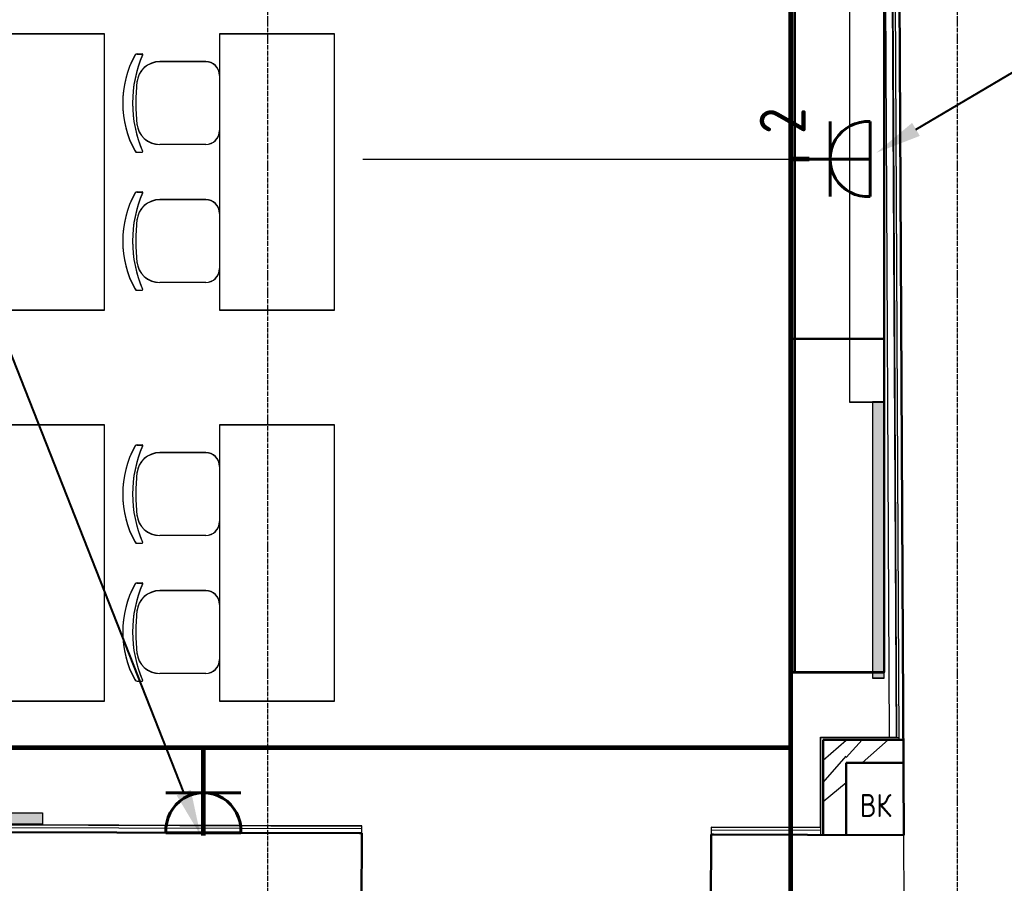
# Model space of a CAD drawing. Header units: millimetres. Extents: x -32 to 417638015, y -35 to 175284279.
# Drawn here: x 416263676 to 416267959, y 175268351 to 175272106 of the extents above; entities that cross this region are included whole.
import ezdxf
from ezdxf import colors
from ezdxf.entities.mleader import LeaderData, LeaderLine
from ezdxf.math import Vec2, Vec3

# ---------------------------------------------------------------- set-up
doc = ezdxf.new("R2010")
doc.units = ezdxf.units.MM
doc.linetypes.add('ADSK_Линия сетки', pattern=[25, 20, -2.5, 0, -2.5])
for name, color, linetype, lineweight in [('_ЭМ_гофра', 5, 'Continuous', 60), ('_ЭМ_ТХобщее_слой', 7, 'Continuous', 30), ('Аннотация', 7, 'Continuous', 18), ('Оси', 253, 'Continuous', 9), ('Стены внутренние', 7, 'Continuous', 18), ('Стены несущие', 7, 'Continuous', 30), ('Стены отделка', 7, 'Continuous', 30), ('Стены штриховка', 7, 'Continuous', 9), ('ТХ', 5, 'Continuous', 0), ('ТХ_Задание ЭОМ_СС', 6, 'Continuous', 0), ('ШТРИХОВКА', 252, 'Continuous', 15), ('ЭМ', 5, 'Continuous', 40), ('ЭОМ_Кабель Быт. розеток', 5, 'Continuous', 30)]:
    doc.layers.add(name, color=color, linetype=linetype, lineweight=lineweight)
doc.layers.add('_ЭМ_Надписи', color=7, linetype='Continuous')
doc.layers.add('ЭОМ_Лотки рабочие', color=5, linetype='Continuous')
doc.styles.add('GOST Common_5', font='GOST_Common.ttf', dxfattribs={"width": 0.9, "height": 200})
doc.styles.add('ЭОМ', font='isocpeur.ttf', dxfattribs={"width": 0.85, "height": 250})
pattern_1 = [(45, (-31496.66335460375, 188.9018102923583), (-269.4076836320746, 269.4076836320746), []), (45, (-31406.86075460375, 188.9018102923583), (-269.4076836320746, 269.4076836320746), []), (45, (-31317.05815460374, 188.9018102923583), (-269.4076836320746, 269.4076836320746), []), (45, (-31227.25535460375, 188.9018102923583), (-269.4076836320746, 269.4076836320746), [])]

# ---------------------------------------------------------------- blocks, each defined once
blk = doc.blocks.new('Стул ученич штабелир №5-7')
at = {"color": 0, "linetype": 'ByBlock', "lineweight": -2}
for p, q in [((-120.064222017827, -6.874120663269423e-05), (120.064222017827, 6.874120663269423e-05)), ((-120.0642220180016, -6.874130849610083e-05), (120.0642220177106, 6.874110476928763e-05)), ((-179.935777982173, -59.99993125879337), (-179.935777982173, -260.3112319844695)), ((-179.9357779823476, -59.99993125888795), (-179.9357779823476, -260.3112319845714)), ((180.064222017827, -59.99993125879337), (180.064222017827, -260.3112319844695)), ((180.0642220177106, -59.99993125888795), (180.0642220177106, -260.3112319845714)), ((-213.4357779821148, -359.0004116515302), (-213.4357779821148, -337.3406056039639)), ((-213.4357779822894, -359.0004116516247), (-213.4357779822894, -337.3406056040585)), ((213.564222017827, -359.0004116515302), (213.564222017827, -337.3406056039639)), ((213.5642220176524, -359.0004116516247), (213.5642220176524, -337.3406056040585))]:
    blk.add_line(p, q, dxfattribs=at)
for centre, radius, start, end in [((-119.9357779822312, -59.99993125879337), 60.00000000000227, 90, 180), ((-119.9357779823476, -59.99993125885157), 59.99999999995964, 90, 180), ((120.0642220178852, -59.99993125879337), 60.00000000000227, 0, 90), ((120.0642220177106, -59.99993125885157), 59.99999999995964, 0, 90), ((-79.93577798217302, -260.3112319844549), 100.0000000000176, 180, 264.2584419996841), ((-79.93577798234764, -260.3112319845568), 100.0000000000176, 180, 264.2584419996841), ((80.06422201782698, -260.3112319844549), 100.0000000000176, 275.7415580003159, 0), ((80.06422201765236, -260.3112319845568), 100.0000000000176, 275.7415580003159, 0), ((-210.435777982173, -337.3406056039494), 2.999999999983853, 63.89783268162118, 180), ((-210.4357779823476, -337.340605604044), 2.999999999983853, 63.89783268162118, 180), ((0.06422201782697812, 142.3201924452005), 520.8201237039044, 246.3195110063149, 293.6804889936851), ((0.06422201765235513, 142.3201924450987), 520.8201237039044, 246.3195110063149, 293.6804889936851), ((210.564222017827, -337.3406056039494), 2.999999999983853, 0, 116.1021673183788), ((210.5642220176524, -337.340605604044), 2.999999999983853, 0, 116.1021673183788), ((-203.435777982173, -359.0004116515447), 9.999999999989248, 180, 238.068250632605), ((-203.4357779823476, -359.0004116516466), 9.999999999989248, 180, 238.068250632605), ((0.06422201782697812, 9.04909030158342), 430.5490215606072, 240.9916647866204, 299.0083352133797), ((0.06422201765235513, 9.049090301488832), 430.5490215606072, 240.9916647866204, 299.0083352133797), ((0.06422201782697812, 435.5341415462426), 800.3966485555333, 263.2469772545854, 276.7530227454146), ((0.06422201765235513, 435.5341415461407), 800.3966485555333, 263.2469772545854, 276.7530227454146), ((203.564222017827, -359.0004116515447), 9.999999999989248, 301.931749367395, 0), ((203.5642220176524, -359.0004116516466), 9.999999999989248, 301.931749367395, 0)]:
    blk.add_arc(centre, radius, start, end, dxfattribs=at)
blk = doc.blocks.new('ТХ 1 этаж.')
at = {"lineweight": 0, "true_color": 0x939598}
h = blk.add_hatch(color=252, dxfattribs=at)
h.dxf.hatch_style = 1
h.paths.add_polyline_path([(10094.50495555243, 37377.9023353082), (10044.50495555243, 37377.9023353082), (10044.50495555243, 36177.9023353082), (10094.50495555243, 36177.9023353082)])
h = blk.add_hatch(color=252, dxfattribs=at)
h.dxf.hatch_style = 1
h.paths.add_polyline_path([(6432.580767155348, 35592.03428537695), (6432.580767155348, 35542.03428537695), (5232.580767155348, 35542.03428537695), (5232.580767155348, 35592.03428537695)])
at = {"color": 252, "linetype": 'Continuous', "true_color": 0x939598}
for p, q in [((9706.532449941064, 39102.9023353082), (9706.532449941064, 37652.9023353082)), ((9706.532449941064, 37652.9023353082), (9706.532449941064, 36202.9023353082))]:
    blk.add_line(p, q, dxfattribs=at)
at = {"color": 252, "linetype": 'Continuous', "lineweight": 5, "true_color": 0x939598}
blk.add_lwpolyline([(9944.504955552446, 39377.9023353082), (9944.504955552446, 37377.9023353082), (10094.50495555243, 37377.9023353082), (10094.50495555243, 39377.9023353082)], close=True, dxfattribs=at)
at = {"color": 252, "linetype": 'Continuous', "true_color": 0x939598}
for points in [[(10094.50495555243, 39102.9023353082), (9694.504955552431, 39102.9023353082), (9694.504955552431, 37652.9023353082), (10094.50495555243, 37652.9023353082)], [(9694.504955552431, 38801.55992511305), (9694.504955552431, 38818.93759490288), (9684.283522026526, 38818.93759490288), (9684.283522026526, 38801.55992511305)], [(9694.504955552431, 38733.88137089851), (9694.504955552431, 38751.25904068834), (9684.283522026526, 38751.25904068834), (9684.283522026526, 38733.88137089851)], [(9694.504955552431, 38404.67047624168), (9694.504955552431, 38422.04814603151), (9684.283522026526, 38422.04814603151), (9684.283522026526, 38404.67047624168)], [(9694.504955552431, 38336.99192202714), (9694.504955552431, 38354.36959181697), (9684.283522026526, 38354.36959181697), (9684.283522026526, 38336.99192202714)], [(9694.504955552431, 37997.64770228061), (9694.504955552431, 38015.02537207043), (9684.283522026526, 38015.02537207043), (9684.283522026526, 37997.64770228061)], [(9694.504955552431, 37929.96914806607), (9694.504955552431, 37947.3468178559), (9684.283522026526, 37947.3468178559), (9684.283522026526, 37929.96914806607)], [(10094.50495555243, 37652.9023353082), (9694.504955552431, 37652.9023353082), (9694.504955552431, 36202.9023353082), (10094.50495555243, 36202.9023353082)], [(9694.504955552431, 37351.55992511305), (9694.504955552431, 37368.93759490288), (9684.283522026526, 37368.93759490288), (9684.283522026526, 37351.55992511305)], [(9694.504955552431, 37283.88137089851), (9694.504955552431, 37301.25904068834), (9684.283522026526, 37301.25904068834), (9684.283522026526, 37283.88137089851)], [(9694.504955552431, 36954.67047624168), (9694.504955552431, 36972.04814603151), (9684.283522026526, 36972.04814603151), (9684.283522026526, 36954.67047624168)], [(9694.504955552431, 36886.99192202714), (9694.504955552431, 36904.36959181697), (9684.283522026526, 36904.36959181697), (9684.283522026526, 36886.99192202714)], [(9694.504955552431, 36547.64770228061), (9694.504955552431, 36565.02537207043), (9684.283522026526, 36565.02537207043), (9684.283522026526, 36547.64770228061)], [(9694.504955552431, 36479.96914806607), (9694.504955552431, 36497.3468178559), (9684.283522026526, 36497.3468178559), (9684.283522026526, 36479.96914806607)]]:
    blk.add_lwpolyline(points, close=True, dxfattribs=at)
at = {"color": 252, "lineweight": 0, "true_color": 0x939598}
for points in [[(10094.50495555243, 37377.9023353082), (10044.50495555243, 37377.9023353082), (10044.50495555243, 36177.9023353082), (10094.50495555243, 36177.9023353082), (10094.50495555243, 37377.9023353082)], [(6432.580767155348, 35592.03428537695), (6432.580767155348, 35542.03428537695), (5232.580767155348, 35542.03428537695), (5232.580767155348, 35592.03428537695), (6432.580767155348, 35592.03428537695)]]:
    blk.add_lwpolyline(points, dxfattribs=at)
at = {"layer": 'ТХ', "color": 252, "true_color": 0x939598}
for points in [[(6703.580767155348, 37777.9023353082), (6703.580767155348, 38977.9023353082), (6203.580767155348, 38977.9023353082), (6203.580767155348, 37777.9023353082)], [(7703.580767155348, 37777.9023353082), (7703.580767155348, 38977.9023353082), (7203.580767155348, 38977.9023353082), (7203.580767155348, 37777.9023353082)], [(6703.580767155348, 36077.9023353082), (6703.580767155348, 37277.9023353082), (6203.580767155348, 37277.9023353082), (6203.580767155348, 36077.9023353082)], [(7703.580767155348, 36077.9023353082), (7703.580767155348, 37277.9023353082), (7203.580767155348, 37277.9023353082), (7203.580767155348, 36077.9023353082)]]:
    blk.add_lwpolyline(points, close=True, dxfattribs=at)
at = {"layer": 'ТХ', "color": 252, "lineweight": 0, "true_color": 0x939598, "rotation": 270}
for p in [(7203.580767155348, 38677.9023353082), (7203.580767155348, 38077.9023353082), (7203.580767155348, 36977.9023353082), (7203.580767155348, 36377.9023353082)]:
    blk.add_blockref('Стул ученич штабелир №5-7', p, dxfattribs=at)
blk = doc.blocks.new('1 этаж')
at = {"layer": 'Стены внутренние', "lineweight": 9}
h = blk.add_hatch(dxfattribs=at)
h.set_pattern_fill('ANSI34', color=8, scale=20, style=0)
h.set_pattern_definition(pattern_1)
h.paths.add_polyline_path([(2973.094632591907, 37051.40927003388), (3073.094632591878, 37051.08287823095), (3073.094632591907, 37463.59545948001), (2973.094632591907, 37463.59545948001)])
h = blk.add_hatch(dxfattribs=at)
h.set_pattern_fill('ANSI34', color=8, scale=20, style=0)
h.set_pattern_definition(pattern_1)
h.paths.add_polyline_path([(3322.27629992654, 37363.59545947998), (3321.768011087959, 37463.59545948001), (3073.094632591907, 37463.59545948001), (3073.094632591907, 37363.59545947998)])
at = {"layer": 'Оси', "color": 8, "linetype": 'ADSK_Линия сетки'}
for p, q in [((556.7659264766962, -4162.595295516289), (556.7659264767744, 44411.90026894405)), ((3556.765926476695, -4162.595295516295), (3556.765926476774, 44411.90026894404))]:
    blk.add_line(p, q, dxfattribs=at)
at = {"layer": 'Стены внутренние', "color": 8}
for p, q in [((3261.716407135827, 37473.59545947998), (3234.995742241736, 42730.57984839023)), ((3261.768140565895, 37463.41750039069), (3261.767236019688, 37463.59545948003))]:
    blk.add_line(p, q, dxfattribs=at)
at = {"layer": 'Стены несущие', "color": 8}
for p, q in [((3293.836967213603, 42958.70803223924), (3323.868926874246, 37050.26437149101)), ((3323.868986299029, 37050.25268040542), (3293.938630744611, 42938.70689842774)), ((2973.094632591907, 37463.59545948003), (3321.768011087959, 37463.59545948003)), ((2973.094632591907, 37051.40927003439), (2973.094632591907, 37463.59545948003)), ((3322.27629992654, 37363.59545947998), (3073.094632591878, 37363.59545947998)), ((3073.094632591878, 37363.59545947998), (3073.094632591907, 37051.08287823146)), ((955.5327923048171, 37057.99442650024), (-5810.587104744482, 37080.07848722101)), ((965.5327390406746, 37057.9617874938), (955.5327923060686, 37057.99442650024)), ((955.5327923060686, 37057.99442649976), (965.5327390395105, 37057.96178749332)), ((964.5209298410336, 36747.96343872056), (965.5327390406746, 37057.9617874938)), ((2485.524642703036, 37053.00065851498), (2484.512833503424, 36743.00230974171)), ((3323.868926874246, 37050.26437149105), (2485.524642703036, 37053.00065851498)), ((2485.524642702832, 37053.00065851446), (2495.524589437671, 37052.96801950806))]:
    blk.add_line(p, q, dxfattribs=at)
at = {"layer": 'Стены отделка', "color": 8, "lineweight": 9}
for p, q in [((3273.937689623999, 42938.84122455733), (3301.767752732034, 37463.59545948003)), ((3262.996103940619, 42730.57984839023), (3289.716768834711, 37473.59545947998)), ((2961.094632591907, 37083.44860750037), (2961.094632591907, 37473.59545947998)), ((2963.094632591878, 37475.59545948003), (3289.707429791393, 37475.43280915277)), ((-5810.521826731594, 37100.07838068978), (965.5980170533585, 37077.96168096254)), ((965.6371838603809, 37089.9616170441), (-4343.516450315088, 37107.29025931132)), ((-5810.587104744482, 37080.07848722053), (955.5327923057193, 37057.99442649976)), ((965.5327390395105, 37057.96178749332), (965.6371838603809, 37089.9616170441)), ((2485.629087523645, 37085.00048806527), (2485.524642702832, 37053.00065851446)), ((2485.589920715371, 37073.00055198371), (2963.094632591907, 37071.44201574553)), ((2961.094632591907, 37083.44860750037), (2485.629087523645, 37085.00048806527)), ((2495.524589437991, 37052.96801950801), (3303.869829412492, 37050.32964690533)), ((3303.869244651491, 37050.15102395091), (3323.868986299029, 37050.25268040542))]:
    blk.add_line(p, q, dxfattribs=at)
at = {"layer": 'Стены штриховка', "color": 8}
for p, q in [((3264.985963999381, 42732.57984839026), (3291.716794670327, 37473.59545947998)), ((2961.094632591907, 37473.59545947998), (2961.094632591907, 37475.59545948003)), ((2961.094632591907, 37475.59545948003), (2963.094632591878, 37475.59545948003)), ((2961.094632591907, 37473.59545947998), (3301.716923848173, 37473.59545947998)), ((2963.094632591907, 37051.44190921469), (2963.094632591878, 37475.59545948003)), ((965.6306560591911, 37087.96162769719), (-4345.516450315117, 37105.29677649427)), ((2963.094632591907, 37081.44206901117), (2485.622559722251, 37083.00049871833)), ((3325.800466793589, 36670.25604300792), (3323.868926874246, 37050.26437149105))]:
    blk.add_line(p, q, dxfattribs=at)
at = {"layer": 'ЭОМ_Лотки рабочие'}
blk.add_blockref('ТХ 1 этаж.', (-6856.491728035588, 1554.379405807718), dxfattribs=at)
at = {"layer": 'Аннотация', "color": 8, "style": 'GOST Common_5', "width": 0.9}
blk.add_text('ВК', height=100, dxfattribs=at).set_placement((3132.264209074638, 37128.80454418836))
blk = doc.blocks.new('_ЭМ_ТХ2_1этаж')
at = {"lineweight": 0, "true_color": 0x939598}
h = blk.add_hatch(color=252, dxfattribs=at)
h.dxf.hatch_style = 1
h.paths.add_polyline_path([(121242.3958350757, -31815.60893365298), (121192.3958350757, -31815.60893365298), (121192.3958350757, -33015.60893365298), (121242.3958350757, -33015.60893365298)])
h = blk.add_hatch(color=252, dxfattribs=at)
h.dxf.hatch_style = 1
h.paths.add_polyline_path([(117580.4716466786, -33601.47698358425), (117580.4716466786, -33651.47698358425), (116380.4716466786, -33651.47698358425), (116380.4716466786, -33601.47698358425)])
at = {"color": 252, "linetype": 'Continuous', "true_color": 0x939598}
for p, q in [((120854.4233294643, -30090.60893365298), (120854.4233294643, -31540.60893365298)), ((120854.4233294643, -31540.60893365298), (120854.4233294643, -32990.60893365298))]:
    blk.add_line(p, q, dxfattribs=at)
at = {"color": 252, "linetype": 'Continuous', "lineweight": 5, "true_color": 0x939598}
blk.add_lwpolyline([(121092.3958350757, -29815.60893365298), (121092.3958350757, -31815.60893365298), (121242.3958350757, -31815.60893365298), (121242.3958350757, -29815.60893365298)], close=True, dxfattribs=at)
at = {"color": 252, "linetype": 'Continuous', "true_color": 0x939598}
for points in [[(121242.3958350757, -30090.60893365298), (120842.3958350757, -30090.60893365298), (120842.3958350757, -31540.60893365298), (121242.3958350757, -31540.60893365298)], [(120842.3958350757, -30391.95134384814), (120842.3958350757, -30374.57367405831), (120832.1744015498, -30374.57367405831), (120832.1744015498, -30391.95134384814)], [(120842.3958350757, -30459.62989806267), (120842.3958350757, -30442.25222827285), (120832.1744015498, -30442.25222827285), (120832.1744015498, -30459.62989806267)], [(120842.3958350757, -30788.84079271951), (120842.3958350757, -30771.46312292968), (120832.1744015498, -30771.46312292968), (120832.1744015498, -30788.84079271951)], [(120842.3958350757, -30856.51934693404), (120842.3958350757, -30839.14167714422), (120832.1744015498, -30839.14167714422), (120832.1744015498, -30856.51934693404)], [(120842.3958350757, -31195.86356668058), (120842.3958350757, -31178.48589689075), (120832.1744015498, -31178.48589689075), (120832.1744015498, -31195.86356668058)], [(120842.3958350757, -31263.54212089512), (120842.3958350757, -31246.16445110529), (120832.1744015498, -31246.16445110529), (120832.1744015498, -31263.54212089512)], [(121242.3958350757, -31540.60893365298), (120842.3958350757, -31540.60893365298), (120842.3958350757, -32990.60893365298), (121242.3958350757, -32990.60893365298)], [(120842.3958350757, -31841.95134384814), (120842.3958350757, -31824.57367405831), (120832.1744015498, -31824.57367405831), (120832.1744015498, -31841.95134384814)], [(120842.3958350757, -31909.62989806267), (120842.3958350757, -31892.25222827285), (120832.1744015498, -31892.25222827285), (120832.1744015498, -31909.62989806267)], [(120842.3958350757, -32238.84079271951), (120842.3958350757, -32221.46312292968), (120832.1744015498, -32221.46312292968), (120832.1744015498, -32238.84079271951)], [(120842.3958350757, -32306.51934693404), (120842.3958350757, -32289.14167714422), (120832.1744015498, -32289.14167714422), (120832.1744015498, -32306.51934693404)], [(120842.3958350757, -32645.86356668058), (120842.3958350757, -32628.48589689075), (120832.1744015498, -32628.48589689075), (120832.1744015498, -32645.86356668058)], [(120842.3958350757, -32713.54212089512), (120842.3958350757, -32696.16445110529), (120832.1744015498, -32696.16445110529), (120832.1744015498, -32713.54212089512)]]:
    blk.add_lwpolyline(points, close=True, dxfattribs=at)
at = {"color": 252, "lineweight": 0, "true_color": 0x939598}
for points in [[(121242.3958350757, -31815.60893365298), (121192.3958350757, -31815.60893365298), (121192.3958350757, -33015.60893365298), (121242.3958350757, -33015.60893365298), (121242.3958350757, -31815.60893365298)], [(117580.4716466786, -33601.47698358425), (117580.4716466786, -33651.47698358425), (116380.4716466786, -33651.47698358425), (116380.4716466786, -33601.47698358425), (117580.4716466786, -33601.47698358425)]]:
    blk.add_lwpolyline(points, dxfattribs=at)
at = {"layer": 'ТХ', "color": 252, "true_color": 0x939598}
for points in [[(117851.4716466786, -31415.60893365298), (117851.4716466786, -30215.60893365298), (117351.4716466786, -30215.60893365298), (117351.4716466786, -31415.60893365298)], [(118851.4716466786, -31415.60893365298), (118851.4716466786, -30215.60893365298), (118351.4716466786, -30215.60893365298), (118351.4716466786, -31415.60893365298)], [(117851.4716466786, -33115.60893365298), (117851.4716466786, -31915.60893365298), (117351.4716466786, -31915.60893365298), (117351.4716466786, -33115.60893365298)], [(118851.4716466786, -33115.60893365298), (118851.4716466786, -31915.60893365298), (118351.4716466786, -31915.60893365298), (118351.4716466786, -33115.60893365298)]]:
    blk.add_lwpolyline(points, close=True, dxfattribs=at)
at = {"layer": 'ТХ_Задание ЭОМ_СС', "color": 252, "true_color": 0x939598}
blk.add_line((118974.1746747796, -30759.52210399551), (121170.7920492139, -30759.52210399551), dxfattribs=at)
at = {"layer": 'ТХ', "color": 252, "lineweight": 0, "true_color": 0x939598, "rotation": 270}
for p in [(118351.4716466786, -30515.60893365298), (118351.4716466786, -31115.60893365298), (118351.4716466786, -32215.60893365298), (118351.4716466786, -32815.60893365298)]:
    blk.add_blockref('Стул ученич штабелир №5-7', p, dxfattribs=at)
blk = doc.blocks.new('1м розетка IP20')
at = {"layer": 'ЭМ', "color": 5}
for p, q in [((-10.46755168188247, 162.7321568910265), (-10.46755168192612, -162.7321568912412)), ((163.0684657593665, 162.7321568816078), (163.0684657593374, -162.7321569010965)), ((-10.46755168189702, -1.091393642127514e-10), (315.4856732268672, -3.637978807091713e-11))]:
    blk.add_line(p, q, dxfattribs=at)
blk.add_arc((0, 0), 163.0684657580474, 266.3195877734414, 93.6804122265587, dxfattribs=at)
blk = doc.blocks.new('2м розетка IP20')
at = {"layer": 'ЭМ', "color": 5}
for p, q in [((-494124.5288989447, -357092.425935962), (-494124.5288989448, -356766.4727110532)), ((-494287.2610558264, -356918.8899185207), (-493961.7967420437, -356918.8899185208)), ((-494287.2610558359, -357092.4259359619), (-493961.7967420536, -357092.425935962))]:
    blk.add_line(p, q, dxfattribs=at)
blk.add_arc((-494124.5288989448, -357081.9583842801), 163.0684657580474, 356.3195877733476, 183.6804122266523, dxfattribs=at)
at = {"layer": 'ЭОМ_Кабель Быт. розеток', "color": 7, "insert": (-494016.0561024608, -356612.1914261652), "char_height": 200, "attachment_point": 1, "style": 'ЭОМ'}
blk.add_mtext_dynamic_manual_height_columns('2', width=91.25622940808535, gutter_width=1250, heights=[0], dxfattribs=at)

msp = doc.modelspace()

# ---------------------------------------------------------------- linework, layer by layer
at = {"layer": '_ЭМ_гофра', "linetype": 'ByBlock'}
for points in [[(416267029.5926038, 175268100.8516896), (416267029.5926038, 175273542.2064832), (416267465.7093627, 175273726.3339314)], [(416258852.5267278, 175273066.6815857), (416258852.5267278, 175268940.986161), (416267029.5926038, 175268940.986161)], [(416267110.161093, 175271500.0316991), (416267029.5926038, 175271500.0316991)], [(416264474.6739782, 175268559.4758165), (416264474.6739782, 175268934.4758165)]]:
    msp.add_lwpolyline(points, dxfattribs=at)

# ---------------------------------------------------------------- block references
at = {"layer": '_ЭМ_ТХобщее_слой', "lineweight": 50}
msp.add_blockref('_ЭМ_ТХ2_1этаж', (416146193.7251987, 175302259.5538031), dxfattribs=at)
at = {"layer": 'ШТРИХОВКА'}
msp.add_blockref('1 этаж', (416264198.1010904, 175231510.6631508), dxfattribs=at)
at = {"layer": 'ЭМ', "rotation": 89.99999999999999}
msp.add_blockref('1м розетка IP20', (416264474.6739782, 175268581.3411985), dxfattribs=at)
at = {"layer": 'ЭОМ_Кабель Быт. розеток', "rotation": 90}
msp.add_blockref('2м розетка IP20', (415910282.5588551, 175765624.560598), dxfattribs=at)

# ---------------------------------------------------------------- leaders
at = {"layer": '_ЭМ_Надписи', "color": 7, "ltscale": 5}
ml = msp.add_multileader_mtext('Standard', dxfattribs=at)
ml.set_content('{\\fGOST Common|b0|i0|c204|p34;\\W0.9;\\C256;1ЩРС-1\\fISOCPEUR|b0|i0|c204|p34;\\W0.85; Гр.30\\Ph=2.0м\\P\\W1;\\C0;Итер. у-во}', color=1, style='ЭОМ')
ml.set_leader_properties()
ml.build(insert=Vec2(0, 0))
ml.multileader.update_dxf_attribs({"text_left_attachment_type": 6, "text_right_attachment_type": 6, "dogleg_length": 0, "arrow_head_size": 200})
ctx = ml.context
ctx.base_point, ctx.char_height, ctx.arrow_head_size, ctx.landing_gap_size, ctx.plane_origin = Vec3(416271735.9481979, 175274084.1731009), 250, 200, 0, Vec3(416248510.0961297, 175286277.1196056)
ctx.left_attachment, ctx.right_attachment = 6, 6
notes = []
notes.append((ctx, [(0, (1, 1, 0), (416271735.9481979, 175274084.1731009), (1, 0), 0, [(0, [(416267402.3378483, 175271527.366584)], 0, [])])]))
ctx.mtext.insert, ctx.mtext.width, ctx.mtext.defined_height, ctx.mtext.flow_direction = Vec3(416271735.9481979, 175274409.1731009), 2296.92610944511, 730.0025965619873, 5
ml = msp.add_multileader_mtext('Standard', dxfattribs=at)
ml.set_content('{\\fGOST Common|b0|i0|c204|p34;\\W0.9;\\C256;1ЩРС-1\\fISOCPEUR|b0|i0|c204|p34;\\W0.85; Гр.30\\PРезерв\\P\\fGOST Common|b0|i0|c0|p34;\\W0.9;h=\\fGOST Common|b0|i0|c204|p34;1\\fGOST Common|b0|i0|c0|p34;.\\fGOST Common|b0|i0|c204|p34;8м}', color=1, style='ЭОМ')
ml.set_leader_properties()
ml.build(insert=Vec2(0, 0))
ml.multileader.update_dxf_attribs({"text_left_attachment_type": 6, "text_right_attachment_type": 6, "dogleg_length": 0, "arrow_head_size": 200})
ctx = ml.context
ctx.base_point, ctx.char_height, ctx.arrow_head_size, ctx.landing_gap_size, ctx.plane_origin = Vec3(416261674.0662451, 175271297.4065642, -64.26463315267222), 250, 200, 0, Vec3(416240236.442071, 175282330.9101583, -64.26463315267222)
ctx.left_attachment, ctx.right_attachment = 6, 6
notes.append((ctx, [(1, (1, 1, 0), (416263384.0662451, 175271297.4065642, -64.26463315267222), (-1, 0), 0, [(0, [(416264462.3802027, 175268559.4560194, -64.26463315267222)], 0, [])])]))
ctx.mtext.insert, ctx.mtext.width, ctx.mtext.defined_height, ctx.mtext.flow_direction = Vec3(416261674.0662451, 175271597.4065642, -64.26463315267222), 1966.606148678502, 545.6159617257083, 5
for ctx, leaders in notes:
    for number, flags, end, landing, length, lines in leaders:
        leader = LeaderData()
        leader.index, (leader.has_last_leader_line, leader.has_dogleg_vector, leader.attachment_direction) = number, flags
        leader.last_leader_point, leader.dogleg_vector, leader.dogleg_length = Vec3(end), Vec3(landing), length
        for number, points, colour, breaks in lines:
            line = LeaderLine()
            line.index, line.vertices, line.color, line.breaks = number, Vec3.list(points), colors.encode_raw_color(colour), breaks
            leader.lines.append(line)
        ctx.leaders.append(leader)

doc.saveas('drawing.dxf')
